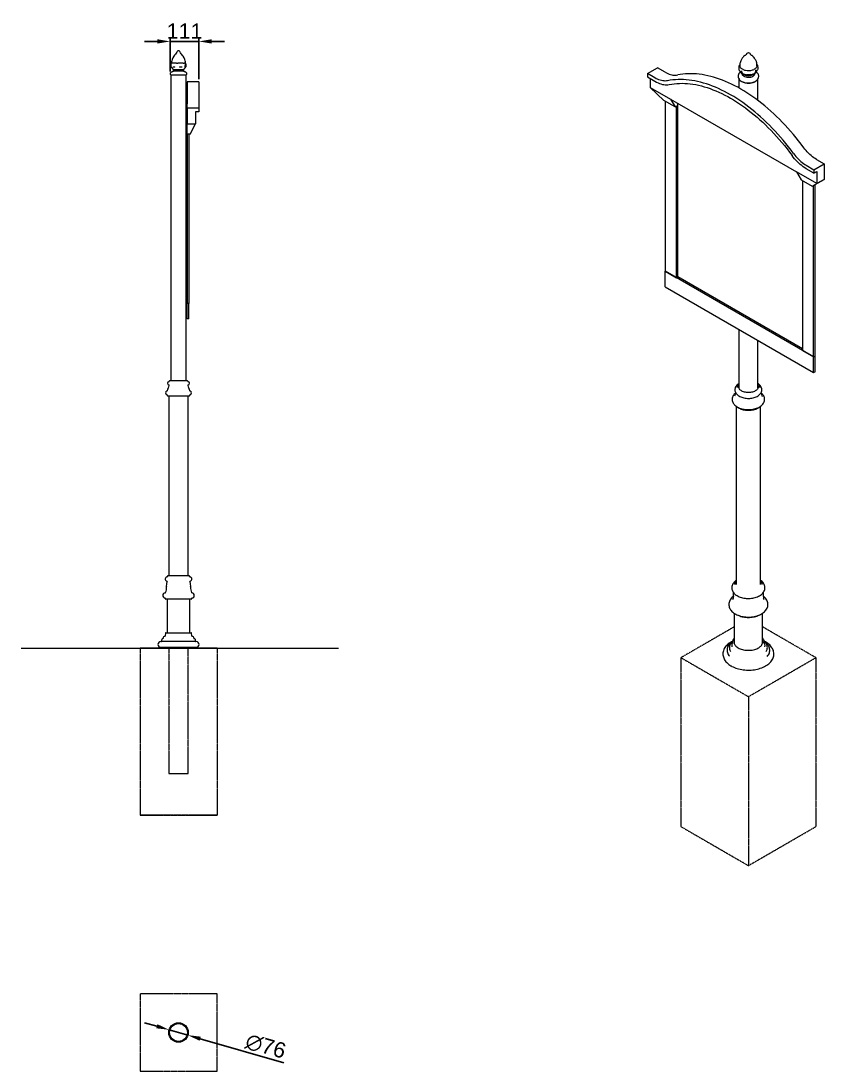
# Model space of a CAD drawing. Header units: millimetres. Extents: x -527 to 5536, y 188 to 4456.
# Drawn here: x 2408 to 5536, y 367 to 4456 of the extents above; entities that cross this region are included whole.
import ezdxf

# ---------------------------------------------------------------- set-up
doc = ezdxf.new("R2010")
doc.units = ezdxf.units.MM
doc.linetypes.add('HIDDEN', pattern=[1.905, 1.27, -0.635])
for name, color, linetype, lineweight in [('ZANO_R', 7, 'Continuous', 0), ('ZANO_R_przerywana', 7, 'HIDDEN', 0), ('ZANO_W', 1, 'Continuous', 0)]:
    doc.layers.add(name, color=color, linetype=linetype, lineweight=lineweight)
doc.styles.add('Arial', font='arial.ttf')
doc.styles.get("Standard").update_dxf_attribs({"font": 'ARIALUNI.TTF'})
doc.dimstyles.new('pl i ang', dxfattribs={"dimtxt": 50, "dimasz": 50, "dimexe": 1.25, "dimexo": 0.625, "dimgap": 10, "dimtad": 1, "dimtoh": 1, "dimtxsty": 'Standard', "dimcen": 2.5, "dimclrd": 1, "dimclre": 1, "dimclrt": 1, "dimadec": 0, "dimazin": 0, "dimtfac": 1, "dimtmove": 0, "dimatfit": 3, "dimfxl": 1, "dimarcsym": 1})

# ---------------------------------------------------------------- blocks, each defined once
blk = doc.blocks.new('*D413')
at = {"layer": 'ZANO_W', "color": 1, "lineweight": -2}
for p, q in [((2939.4, 4376.4), (2889.4, 4376.4)), ((2989.4, 4259.3), (2989.4, 4386.4)), ((3100.6, 4376.4), (2989.4, 4376.4)), ((3100.6, 4228.8), (3100.6, 4386.4)), ((3150.6, 4376.4), (3200.6, 4376.4))]:
    blk.add_line(p, q, dxfattribs=at)
at = {"layer": 'ZANO_W', "color": 1}
for points in [[(2939.4, 4368.1), (2939.4, 4384.8), (2989.4, 4376.4)], [(3150.6, 4384.8), (3150.6, 4368.1), (3100.6, 4376.4)]]:
    blk.add_solid(points, dxfattribs=at)
at = {"layer": 'ZANO_W', "color": 1, "insert": (3045, 4416.5), "char_height": 60, "attachment_point": 5, "style": 'Arial'}
blk.add_mtext('111', dxfattribs=at)
blk = doc.blocks.new('*D419')
at = {"layer": 'ZANO_R', "color": 1, "lineweight": -2}
for p, q in [((2937, 541), (2888.9, 554.8)), ((2985, 527.2), (3058.2, 506.1)), ((3106.2, 492.3), (3431.7, 398.5))]:
    blk.add_line(p, q, dxfattribs=at)
at = {"layer": 'ZANO_R', "color": 1}
for points in [[(2934.7, 533), (2939.3, 549), (2985, 527.2)], [(3108.5, 500.3), (3103.9, 484.3), (3058.2, 506.1)]]:
    blk.add_solid(points, dxfattribs=at)
at = {"layer": 'ZANO_R', "color": 1, "insert": (3361.1, 462.9), "char_height": 60, "attachment_point": 5, "rotation": 343.9315, "style": 'Arial'}
blk.add_mtext('∅76', dxfattribs=at)

msp = doc.modelspace()

# ---------------------------------------------------------------- linework, layer by layer
at = {"layer": 'ZANO_R'}
for p, q in [((3021.8, 4339.6), (3021.4, 4339.6)), ((2994.6, 4292), (2994.6, 4291.7)), ((2995.3, 4292), (2994.6, 4292)), ((2994.6, 4275.5), (2994.8, 4275.4)), ((3013.6, 4292), (2997.2, 4292)), ((3007.4, 4276.7), (3000.3, 4276.7)), ((3003, 4260.8), (3002.1, 4260.8)), ((3002.2, 4266.5), (3003.2, 4266.5)), ((3041.1, 4260.8), (3003, 4260.8)), ((3003.2, 4266.5), (3040.9, 4266.5)), ((3039.9, 4292), (3019.3, 4292)), ((3034.4, 4276.7), (3025.3, 4276.7)), ((3048.6, 4292), (3043.8, 4292)), ((3048.6, 4276.7), (3046.6, 4276.7)), ((3048.5, 4275.4), (3048.6, 4275.4)), ((3048.6, 4291.7), (3048.6, 4292)), ((3048.6, 4276.1), (3048.6, 4276.2)), ((4848, 4251.2), (4887.4, 4274)), ((4917.1, 4256.9), (4887.4, 4274)), ((5209.2, 4260.4), (5209.3, 4260.2)), ((5209.2, 4260.3), (5209.2, 4260.3)), ((5209.4, 4260), (5209.2, 4260.3)), ((5214.3, 4261.3), (5214.4, 4260.9)), ((5271, 4264.5), (5271.1, 4265.8)), ((5274.6, 4262.3), (5274.3, 4261.8)), ((2991.4, 4245.8), (2991.4, 3055.7)), ((2991.4, 4245.8), (3051.7, 4245.8)), ((3051.7, 4090.8), (3051.7, 4245.8)), ((3100.6, 4218.8), (3055.6, 4218.8)), ((3055.6, 4218.8), (3055.6, 4133)), ((3100.6, 4218.8), (3100.6, 4133)), ((4848, 4251.2), (4848, 4238.1)), ((4877.7, 4234.1), (4848, 4251.2)), ((4848, 4238.1), (4877.7, 4221)), ((4859.4, 4231.5), (4859.4, 4197.1)), ((5204.2, 4230.9), (5204.2, 4195.3)), ((5278.9, 4146.3), (5278.9, 4230.7)), ((4859.4, 4197.1), (4938.3, 4151.5)), ((4912, 4146.5), (4859.4, 4197.1)), ((3055.6, 4115.8), (3055.6, 4133)), ((3100.6, 4133), (3100.6, 4115.8)), ((4955.8, 4121.2), (4912, 4146.5)), ((4917.2, 4143.4), (4917.2, 3481.5)), ((4938.3, 4151.5), (5429.1, 3868.2)), ((4938.3, 4151.5), (4955.8, 4121.2)), ((4966.3, 4127.3), (4966.3, 4135.4)), ((3055.6, 4090.8), (3051.6, 4090.8)), ((3051.6, 3300.8), (3051.6, 4090.8)), ((3100.6, 4115.8), (3055.6, 4115.8)), ((3055.6, 4115.8), (3055.6, 4055.8)), ((3100.6, 4102.8), (3087.6, 4102.8)), ((3087.6, 4102.8), (3087.6, 4055.8)), ((3100.6, 4115.8), (3100.6, 4102.8)), ((4955.8, 4121.2), (4966.3, 4127.3)), ((4961.1, 4124.2), (4966.3, 4127.3)), ((4961.1, 3456.2), (4961.1, 4124.2)), ((4966.3, 3459.2), (4966.3, 4127.3)), ((3055.6, 4055.8), (3087.6, 4055.8)), ((3055.6, 4015.8), (3055.6, 4055.8)), ((3067.6, 4015.8), (3087.6, 4055.8)), ((3061.6, 4015.8), (3055.6, 4015.8)), ((3055.6, 4015.8), (3055.6, 3355.8)), ((3067.6, 4015.8), (3055.6, 4015.8)), ((3061.6, 4015.8), (3061.6, 3355.8)), ((5466.9, 3893.9), (5496.6, 3876.8)), ((5496.6, 3876.8), (5536.1, 3899.6)), ((5506.4, 3916.7), (5536.1, 3899.6)), ((5536.1, 3899.6), (5536.1, 3838.8)), ((5508, 3822.6), (5429.1, 3868.2)), ((5429.1, 3868.2), (5446.7, 3837.8)), ((5496.6, 3863.6), (5466.9, 3880.8)), ((5496.6, 3876.8), (5496.6, 3863.6)), ((5496.6, 3863.6), (5508, 3870.2)), ((5508, 3870.2), (5508, 3822.6)), ((5446.7, 3837.8), (5490.5, 3812.5)), ((5451.9, 3834.8), (5451.9, 3172.8)), ((5490.5, 3812.5), (5508, 3822.6)), ((5490.5, 3812.5), (5501, 3818.6)), ((5495.7, 3815.6), (5501, 3818.6)), ((5495.7, 3147.5), (5495.7, 3815.6)), ((5501, 3818.6), (5536.1, 3838.8)), ((5501, 3150.5), (5501, 3818.6)), ((5536.1, 3838.8), (5508, 3822.6)), ((4917.2, 3481.5), (4961.1, 3456.2)), ((4917.2, 3420.7), (4917.2, 3481.5)), ((5495.7, 3147.5), (4917.2, 3481.5)), ((4961.1, 3456.2), (4966.3, 3459.2)), ((5451.9, 3178.9), (4966.3, 3459.2)), ((4917.2, 3420.7), (5495.7, 3086.8)), ((3061.6, 3355.8), (3055.6, 3355.8)), ((3055.6, 3295.8), (3055.6, 3355.8)), ((3061.6, 3295.8), (3061.6, 3355.8)), ((3055.6, 3300.8), (3051.6, 3300.8)), ((3051.7, 3055.7), (3051.7, 3300.8)), ((3061.6, 3295.8), (3055.6, 3295.8)), ((5204.2, 3255.1), (5204.2, 3026.2)), ((5278.9, 3026.2), (5278.9, 3211.9)), ((5451.9, 3172.8), (5495.7, 3147.5)), ((5495.7, 3147.5), (5501, 3150.5)), ((5501, 3089.8), (5501, 3150.5)), ((5495.7, 3086.8), (5495.7, 3147.5)), ((5495.7, 3086.8), (5501, 3089.8)), ((2985.6, 3053.8), (2985.6, 3052.9)), ((2987.6, 3055.7), (3055.5, 3055.7)), ((3057.6, 3052.9), (3057.5, 3053.8)), ((5197, 3029.4), (5197, 3028.6)), ((5286.1, 3028.6), (5286.1, 3029.4)), ((5286.1, 3029.4), (5286.1, 3029.1)), ((2977.5, 2999), (2977.6, 2997.7)), ((2979.6, 2995.8), (3063.6, 2995.8)), ((2983.5, 2995.8), (2983.5, 2295.7)), ((3059.6, 2295.7), (3059.6, 2995.8)), ((3065.6, 2997.7), (3065.7, 2999)), ((5295.7, 2994.3), (5295.8, 2993.9)), ((5194.4, 2955.5), (5194.4, 2261.8)), ((5288.7, 2261.8), (5288.7, 2955.5)), ((2978.4, 2293.9), (2978.3, 2292.8)), ((3062.8, 2295.7), (2980.4, 2295.7)), ((3064.9, 2292.8), (3064.7, 2293.9)), ((5188.3, 2262.8), (5188.1, 2261.7)), ((5188.3, 2262.8), (5188.4, 2263.3)), ((5295, 2261.7), (5294.8, 2262.8)), ((5295, 2261.7), (5295, 2261.4)), ((2970.5, 2206.4), (2970.6, 2205.6)), ((3070.6, 2203.7), (2972.6, 2203.7)), ((2977.1, 2203.7), (2977.1, 2073.7)), ((3066, 2073.7), (3066, 2203.7)), ((3072.6, 2205.6), (3072.6, 2206.4)), ((5186.5, 2149.4), (5186.5, 2032.5)), ((5296.7, 2032.5), (5296.7, 2149.3)), ((2971.4, 2072.8), (2969.2, 2060.4)), ((2972.4, 2073.7), (3070.8, 2073.7)), ((3074, 2060.4), (3071.7, 2072.8)), ((5186.5, 2053), (5185.9, 2052.3)), ((2408, 2013.6), (3644.6, 2013.6)), ((2871.6, 2013.6), (3171.6, 2013.6)), ((3171.6, 2013.6), (2871.6, 2013.6)), ((3090.6, 2038.9), (2952.6, 2038.9)), ((2952.6, 2016.9), (3090.6, 2016.9)), ((2956.6, 2016.3), (2956.6, 2013.6)), ((3059.6, 2013.6), (2983.6, 2013.6)), ((3086.6, 2013.6), (3086.6, 2016.3)), ((5179.9, 2040.8), (5177.2, 2028.5)), ((5186.3, 2033.9), (5186.5, 2034)), ((5296.7, 2034.1), (5296.8, 2033.9)), ((5305.9, 2028.5), (5303.2, 2040.8))]:
    msp.add_line(p, q, dxfattribs=at)
at = {"layer": 'ZANO_R', "flags": 128}
for points in [[(3021.4, 4339.6), (3020.5, 4339.5), (3019.5, 4339.2), (3017.7, 4338.2), (3016.4, 4336.8), (3015.3, 4335.1), (3013, 4330.6), (3009.7, 4326.7), (3006.3, 4322.8), (3003, 4318.6), (2999.4, 4312.5), (2996.7, 4306), (2995.4, 4301.4), (2994.7, 4296.7), (2994.6, 4291.9)], [(3048.6, 4291.9), (3048.5, 4296.7), (3047.8, 4301.4), (3046.5, 4306), (3043.7, 4312.5), (3040.1, 4318.6), (3037.6, 4322), (3034.9, 4325.2), (3032.1, 4328.3), (3029.7, 4331.4), (3027.9, 4335.1), (3026.8, 4336.8), (3025.4, 4338.2), (3023.7, 4339.2), (3022.7, 4339.5), (3021.8, 4339.6)], [(5275, 4281.5), (5275, 4286.6), (5274.5, 4290.6), (5273.9, 4293.8), (5273.3, 4296), (5272.6, 4298), (5271.7, 4300.3), (5270.4, 4303.3), (5268.5, 4306.6), (5266.9, 4309.2), (5265.1, 4311.6), (5262.8, 4314.5), (5260.3, 4317), (5258.7, 4318.5), (5257.2, 4319.7), (5255.6, 4321), (5253.8, 4322.2), (5252.5, 4323.2), (5251.5, 4323.9), (5251, 4324.3), (5250.2, 4325.2), (5249.2, 4326.8), (5247.9, 4328.7), (5246.3, 4330.2), (5244.6, 4331.2), (5242.5, 4331.8), (5241.4, 4331.8), (5240.3, 4331.7), (5237.9, 4330.9), (5236, 4329.5), (5234.7, 4328), (5233.7, 4326.7), (5233.1, 4325.6), (5232.3, 4324.5), (5231.2, 4323.6), (5229, 4322), (5227.7, 4321.1), (5226.1, 4319.9), (5223.1, 4317.3), (5220.7, 4314.8), (5217.4, 4310.9), (5214.4, 4306.3), (5211.8, 4301.2), (5210.2, 4297.2), (5209.1, 4293.2), (5208.5, 4290.3), (5208.1, 4286.4), (5208.1, 4281.5)], [(3002.1, 4261), (3001.9, 4260.2), (3001, 4259.5), (2999.5, 4258.9), (2997.9, 4258.4), (2996.3, 4257.8), (2994.7, 4257.2), (2993.1, 4256.4), (2991.8, 4255.5), (2990.5, 4254.4), (2989.6, 4252.8), (2989.2, 4251.1), (2989.4, 4249.3), (2990.1, 4247.6), (2990.7, 4246.8), (2991.5, 4246.3), (2992.4, 4245.9), (2993.2, 4245.8)], [(2994.3, 4290.9), (2993, 4290), (2992.1, 4288.5), (2991.7, 4287.1), (2991.6, 4286), (2991.7, 4284), (2991.9, 4282.3), (2991.9, 4281.7), (2991.9, 4281.6), (2991.9, 4281.6), (2991.9, 4281.5), (2991.9, 4281.5), (2991.9, 4281.5), (2991.9, 4281.5), (2991.9, 4281.4), (2991.9, 4281.3), (2991.9, 4281.2), (2991.9, 4280.9), (2992, 4280.5), (2992.1, 4279.3), (2992.5, 4277.8), (2993, 4277), (2993.7, 4276.2), (2994.8, 4275.4)], [(2994.2, 4290.9), (2994.2, 4290.9), (2994.2, 4290.9)], [(2994.6, 4275.5), (2994.7, 4274.7), (2995.3, 4273), (2996.4, 4271.6), (2997.6, 4270.4), (2998.8, 4269.3), (3000, 4268.3), (3001.2, 4267.3), (3002.3, 4266.4)], [(2994.6, 4275.4), (2994.6, 4275.4), (2994.6, 4275.4)], [(3002.3, 4266.5), (3002, 4266.3), (3001.4, 4265.7), (3001, 4265), (3000.9, 4264.4), (3000.7, 4263.8), (3000.7, 4262.9), (3000.9, 4262.1), (3001.1, 4261.6), (3001.6, 4261.1), (3002, 4260.8)], [(3013.6, 4292), (3015.4, 4292), (3019.1, 4292), (3019.3, 4292)], [(3039.9, 4292), (3041.3, 4292), (3043.6, 4292), (3043.8, 4292)], [(3040.9, 4266.4), (3042.4, 4267.6), (3044, 4269), (3045.6, 4270.4), (3046.8, 4271.6), (3047.8, 4273), (3048.5, 4274.7), (3048.6, 4276.2)], [(3040.9, 4260.7), (3041.1, 4260.8), (3041.6, 4261.1), (3042, 4261.6), (3042.3, 4262.1), (3042.5, 4262.9), (3042.4, 4263.8), (3042.3, 4264.3), (3042.2, 4264.8), (3042, 4265.3), (3041.7, 4265.9), (3041.1, 4266.4), (3040.9, 4266.5)], [(3050, 4245.8), (3050.7, 4245.9), (3051.7, 4246.3), (3052.5, 4246.8), (3053.1, 4247.6), (3053.8, 4249.3), (3054, 4251.1), (3053.6, 4252.8), (3052.7, 4254.4), (3051.4, 4255.5), (3050.1, 4256.4), (3048.5, 4257.2), (3046.9, 4257.8), (3045.3, 4258.4), (3043.7, 4258.9), (3042.2, 4259.5), (3041.2, 4260.2), (3041.1, 4261)], [(3045.7, 4276), (3046.5, 4276.7), (3047.3, 4278.3), (3047.6, 4279.4), (3048, 4280.7), (3048.6, 4284.9), (3048.5, 4287.3), (3048.3, 4288.8), (3048, 4289.8), (3047.7, 4290.4), (3047.1, 4290.9)], [(3047.3, 4290.7), (3047.2, 4290.9), (3046.9, 4290.9)], [(3048.6, 4276.7), (3048.4, 4279.4), (3048.2, 4281), (3048.2, 4282.2)], [(3048.5, 4275.4), (3049.1, 4275.8), (3050.2, 4276.9), (3050.8, 4278.1), (3051.1, 4279.1), (3051.2, 4280.7), (3051.3, 4281.9), (3051.6, 4284.5), (3051.5, 4287.1), (3050.7, 4289.2), (3049.8, 4290.3), (3048.9, 4290.9)], [(3049, 4290.9), (3049, 4290.9), (3049, 4290.9)], [(4917.1, 4256.9), (4922.3, 4254.1), (4927.5, 4251.6), (4932.7, 4249.5), (4937.8, 4247.8), (4942.8, 4246.5), (4947.7, 4245.6), (4952.6, 4245.1), (4957.3, 4244.9), (4961.8, 4245.2), (4966.2, 4245.9)], [(5210.6, 4257.4), (5208.2, 4255.3), (5206.1, 4253.2), (5204.8, 4251.3), (5203.9, 4249.9), (5203.2, 4248.5), (5202.6, 4247.2), (5201.7, 4243.8), (5201.4, 4240.7), (5201.6, 4237.5), (5203, 4232.9), (5205.4, 4228.8), (5207.3, 4226.5), (5209.7, 4224.3), (5213, 4221.9), (5216.1, 4220.1), (5219.9, 4218.4), (5223.6, 4217.1), (5226.9, 4216.2), (5230.7, 4215.4), (5234.4, 4214.8), (5239.1, 4214.5), (5244.6, 4214.5), (5249.7, 4215), (5254, 4215.7), (5257, 4216.4), (5260.5, 4217.4), (5264.5, 4218.9), (5268.1, 4220.7), (5272, 4223.2), (5274.9, 4225.6), (5277, 4227.9), (5278.7, 4230.2), (5280, 4232.6), (5281, 4235.3), (5281.5, 4237.7), (5281.7, 4240.3), (5281.6, 4242.8), (5281.1, 4245.2), (5280.3, 4247.7), (5279, 4250.3), (5277.3, 4252.8), (5275.6, 4254.7), (5273.5, 4256.6), (5272.6, 4257.3)], [(5208.1, 4286.1), (5207.8, 4285.7), (5206.7, 4284.3), (5205.9, 4283.2), (5205.1, 4281.6), (5204.5, 4279.9), (5204.1, 4278.4), (5203.9, 4276.1), (5203.9, 4274.4), (5203.9, 4272.4), (5204.1, 4269.8), (5204.6, 4267.1), (5205.3, 4264.7), (5205.9, 4263.5), (5206.8, 4262.2), (5208, 4261), (5209.3, 4260.2)], [(5223.7, 4265.9), (5220.9, 4267.1), (5218.3, 4268.4), (5215.9, 4269.9), (5213.8, 4271.5), (5212, 4273.2), (5210.5, 4275), (5209.4, 4276.9), (5208.6, 4278.8)], [(5209.1, 4260.4), (5209.4, 4259.6), (5210.2, 4257.9), (5211.8, 4255.5), (5213.9, 4253.1), (5215.6, 4251.5), (5217.9, 4249.9), (5220.6, 4248.2), (5221.6, 4247.7), (5222.4, 4247.3), (5223, 4247), (5223.5, 4246.8), (5224.1, 4246.7), (5224.3, 4246.7), (5224.4, 4246.7), (5224.4, 4246.8)], [(5214.4, 4260.9), (5214.7, 4259.7), (5215.6, 4257.2), (5216.5, 4255.3), (5217.3, 4253.7), (5218.1, 4252.3), (5218.8, 4251.5), (5219.7, 4250.6), (5220.8, 4250), (5222.4, 4249.5), (5224, 4249.1), (5226.1, 4248.4), (5228.1, 4247.7), (5230.1, 4247.1), (5232.4, 4246.8), (5232.7, 4246.9)], [(5253.4, 4247.5), (5254.5, 4247.5), (5256.1, 4247.9), (5257.6, 4248.4), (5258.8, 4249), (5260.7, 4249.8), (5262.2, 4250.2), (5263.6, 4250.6), (5265, 4251.2), (5266.6, 4252.4), (5267.4, 4253.3), (5268, 4254.4), (5268.5, 4255.6), (5268.9, 4256.5), (5269.3, 4257.5), (5270, 4259.4), (5270.7, 4262.2), (5271, 4264.5)], [(5259.1, 4247), (5259.1, 4247), (5259.5, 4247.1), (5260.2, 4247.4), (5261.3, 4247.9), (5263.2, 4248.9), (5265.2, 4250), (5267, 4251.2), (5268.5, 4252.4), (5270.2, 4254.2), (5271.6, 4255.8), (5272.5, 4257.3), (5273.3, 4258.6), (5273.9, 4260.1), (5274.5, 4261.6), (5274.6, 4262.3)], [(5275, 4281.5), (5274.7, 4279.5), (5274, 4277.5), (5273, 4275.6), (5271.6, 4273.8), (5269.9, 4272), (5268, 4270.4), (5265.7, 4268.9), (5263.2, 4267.5)], [(5274.6, 4262.3), (5276.2, 4263.3), (5277.6, 4265.2), (5278.5, 4267.3), (5279, 4269.9), (5279.2, 4272.6), (5279.2, 4274.8), (5279.2, 4275.6), (5279.1, 4276.6), (5278.8, 4279.1), (5278.1, 4282), (5277, 4284.3), (5275.5, 4286.4), (5274.9, 4287)], [(5274.6, 4262.1), (5274.8, 4262.3), (5274.8, 4262.3)], [(5274.6, 4262.3), (5274.8, 4262.3), (5274.8, 4262.3)], [(5275, 4281.5), (5275, 4282.9), (5275, 4282.9)], [(4926.8, 4223.1), (4922.4, 4222.5), (4917.8, 4222.2), (4913.1, 4222.3), (4908.3, 4222.8), (4903.3, 4223.7), (4898.3, 4225), (4893.2, 4226.7), (4888.1, 4228.8), (4882.9, 4231.3), (4877.7, 4234.1)], [(4877.7, 4221), (4883.6, 4217.8), (4889.4, 4215), (4895.2, 4212.6), (4901, 4210.7), (4906.7, 4209.2), (4912.3, 4208.2), (4917.7, 4207.6), (4923, 4207.5), (4928.2, 4207.8), (4933.2, 4208.6)], [(5417.8, 3939.7), (5407.9, 3952.9), (5397.9, 3965.9), (5387.6, 3978.7), (5377.2, 3991.2), (5366.7, 4003.6), (5356, 4015.6), (5345.2, 4027.4), (5334.2, 4039), (5323.2, 4050.3), (5312, 4061.2), (5300.7, 4071.9), (5289.3, 4082.3), (5277.9, 4092.4), (5266.3, 4102.2), (5254.7, 4111.7), (5243.1, 4120.8), (5231.4, 4129.6), (5219.6, 4138), (5207.8, 4146.1), (5196, 4153.9), (5184.2, 4161.3), (5172.3, 4168.3), (5160.5, 4174.9), (5148.6, 4181.2), (5136.8, 4187.1), (5125, 4192.6), (5113.3, 4197.8), (5101.5, 4202.5), (5089.9, 4206.8), (5078.3, 4210.8), (5066.7, 4214.3), (5055.3, 4217.5), (5043.9, 4220.2), (5032.6, 4222.5), (5021.5, 4224.4), (5010.4, 4225.9), (4999.4, 4227), (4988.6, 4227.7), (4977.9, 4228), (4967.4, 4227.8), (4957, 4227.3), (4946.7, 4226.3), (4936.7, 4224.9), (4926.8, 4223.1)], [(4933.2, 4208.6), (4942.8, 4210.3), (4952.6, 4211.6), (4962.6, 4212.6), (4972.7, 4213.1), (4983, 4213.3), (4993.4, 4213), (5003.9, 4212.4), (5014.6, 4211.3), (5025.4, 4209.8), (5036.3, 4208), (5047.2, 4205.7), (5058.3, 4203), (5069.5, 4200), (5080.7, 4196.5), (5092, 4192.7), (5103.4, 4188.4), (5114.8, 4183.8), (5126.2, 4178.8), (5137.7, 4173.5), (5149.2, 4167.7), (5160.8, 4161.6), (5172.3, 4155.1), (5183.8, 4148.3), (5195.4, 4141.1), (5206.9, 4133.5), (5218.4, 4125.6), (5229.8, 4117.4), (5241.2, 4108.9), (5252.6, 4100), (5263.9, 4090.8), (5275.1, 4081.2), (5286.3, 4071.4), (5297.4, 4061.3), (5308.4, 4050.9), (5319.2, 4040.2), (5330, 4029.2), (5340.7, 4017.9), (5351.2, 4006.4), (5361.6, 3994.7), (5371.9, 3982.7), (5382, 3970.5), (5392, 3958), (5401.8, 3945.3), (5411.5, 3932.4)], [(5457.3, 3962.4), (5447.4, 3975.6), (5437.3, 3988.7), (5427.1, 4001.5), (5416.7, 4014), (5406.1, 4026.3), (5395.4, 4038.4), (5384.6, 4050.2), (5373.7, 4061.8), (5362.6, 4073), (5351.4, 4084), (5340.2, 4094.7), (5328.8, 4105.1), (5317.3, 4115.2), (5305.8, 4125), (5294.2, 4134.4), (5282.5, 4143.6), (5270.8, 4152.3), (5259, 4160.8), (5247.3, 4168.9), (5235.4, 4176.6), (5223.6, 4184), (5211.8, 4191), (5199.9, 4197.7), (5188.1, 4204), (5176.3, 4209.9), (5164.5, 4215.4), (5152.7, 4220.5), (5141, 4225.3), (5129.3, 4229.6), (5117.7, 4233.5), (5106.2, 4237.1), (5094.7, 4240.2), (5083.4, 4243), (5072.1, 4245.3), (5060.9, 4247.2), (5049.8, 4248.7), (5038.9, 4249.8), (5028.1, 4250.5), (5017.4, 4250.8), (5006.8, 4250.6), (4996.4, 4250.1), (4986.2, 4249.1), (4976.1, 4247.7), (4966.2, 4245.9)], [(5210.7, 4223.4), (5212.4, 4222.1), (5215.1, 4220.3)], [(5215.1, 4220.3), (5218.1, 4218.8), (5221.4, 4217.4), (5224.9, 4216.3), (5228.7, 4215.3), (5232.5, 4214.6), (5236.5, 4214.2), (5240.5, 4214), (5244.6, 4214.1), (5248.6, 4214.4), (5252.5, 4215), (5256.3, 4215.8), (5259.9, 4216.8), (5263.4, 4218.1), (5266.5, 4219.5), (5269.4, 4221.2), (5271.9, 4223), (5272.5, 4223.5)], [(5215.9, 4251.3), (5215.9, 4250.8), (5216.7, 4248.4), (5217.8, 4246.5), (5218.8, 4245.1), (5220.6, 4243.3), (5223.3, 4241.3), (5226.9, 4239.5), (5231.2, 4238), (5235.9, 4237.1), (5240.9, 4236.7), (5245.9, 4237), (5250.6, 4237.7), (5254.7, 4238.9), (5258.3, 4240.5), (5261.2, 4242.3), (5263.3, 4244.1), (5264.4, 4245.2), (5265.4, 4246.6), (5266.5, 4248.7), (5267.1, 4250.7), (5267.2, 4251.4)], [(5232, 4246.9), (5235, 4247.3), (5236.7, 4248.1)], [(5250, 4248.5), (5251.8, 4247.8), (5254.6, 4247.6)], [(5466.9, 3880.8), (5461.1, 3884.4), (5455.2, 3888.4), (5449.4, 3892.7), (5443.6, 3897.5), (5437.9, 3902.5), (5432.4, 3907.9), (5426.9, 3913.7), (5421.6, 3919.7), (5416.4, 3925.9), (5411.5, 3932.4)], [(5417.8, 3939.7), (5422.2, 3933.9), (5426.8, 3928.3), (5431.5, 3923), (5436.3, 3918), (5441.3, 3913.2), (5446.3, 3908.7), (5451.4, 3904.5), (5456.5, 3900.6), (5461.7, 3897.1), (5466.9, 3893.9)], [(5506.4, 3916.7), (5501.2, 3919.9), (5496, 3923.4), (5490.8, 3927.3), (5485.7, 3931.5), (5480.7, 3936), (5475.8, 3940.7), (5470.9, 3945.8), (5466.2, 3951.1), (5461.7, 3956.7), (5457.3, 3962.4)], [(5204.2, 3043.9), (5201.2, 3041.9), (5198.3, 3039.4), (5195.8, 3036.8), (5193.6, 3034.1), (5191.9, 3031.2), (5190.5, 3028.2), (5189.6, 3025.2), (5189.1, 3022.2), (5189, 3019.2), (5189.3, 3016.2), (5190, 3013.3), (5191, 3010.4), (5192.5, 3007.6), (5194.2, 3005), (5196.4, 3002.4), (5198.9, 3000), (5201.7, 2997.7), (5204.9, 2995.5), (5208.3, 2993.6), (5212, 2991.9), (5215.9, 2990.4), (5220, 2989.1), (5224.2, 2988), (5228.6, 2987.2), (5233, 2986.6), (5237.5, 2986.3), (5242, 2986.2), (5246.6, 2986.3), (5251.1, 2986.7), (5255.5, 2987.4), (5259.8, 2988.2), (5264, 2989.3), (5268.1, 2990.7), (5271.9, 2992.2), (5275.6, 2994), (5279, 2996), (5282.2, 2998.2), (5285, 3000.7), (5287.5, 3003.3), (5289.7, 3006.1), (5291.4, 3009), (5292.7, 3011.9), (5293.6, 3015), (5294, 3018), (5294.1, 3021), (5293.7, 3024), (5293, 3026.9), (5291.9, 3029.7), (5290.5, 3032.5), (5288.7, 3035.2), (5286.5, 3037.7), (5284, 3040.2), (5281.1, 3042.4), (5278.9, 3043.9)], [(5278.9, 3036), (5279.5, 3034.3), (5279.9, 3032), (5279.8, 3029.6), (5279.3, 3027.3), (5278.4, 3025), (5277.1, 3022.7), (5275.3, 3020.6), (5273.2, 3018.6), (5270.7, 3016.7), (5267.9, 3015), (5264.8, 3013.5), (5261.5, 3012.2), (5257.9, 3011), (5254.1, 3010.2), (5250.2, 3009.5), (5246.1, 3009.1), (5242.1, 3008.9), (5238, 3009), (5234, 3009.4), (5230, 3010), (5226.2, 3010.8), (5222.5, 3011.9), (5219.1, 3013.1), (5215.9, 3014.6), (5213, 3016.3), (5210.5, 3018.1), (5208.3, 3020.1), (5206.4, 3022.2), (5205, 3024.4), (5204, 3026.7), (5203.4, 3029), (5203.2, 3031.4), (5203.5, 3033.7), (5204.2, 3036)], [(5192.3, 3007.9), (5189.5, 3005.6), (5186.7, 3002.8), (5184.3, 2999.8), (5182.3, 2996.8), (5180.7, 2993.6), (5179.5, 2990.3), (5178.8, 2987.1), (5178.4, 2983.8), (5178.4, 2980.5), (5178.9, 2977.3), (5179.7, 2974.2), (5180.9, 2971.1), (5182.4, 2968.1), (5184.3, 2965.1), (5186.6, 2962.3), (5189.3, 2959.6), (5192.2, 2957.1), (5195.6, 2954.7), (5199.2, 2952.4), (5203.1, 2950.4), (5207.2, 2948.6), (5211.5, 2947), (5216, 2945.7), (5220.6, 2944.5), (5225.4, 2943.6), (5230.3, 2943), (5235.2, 2942.5), (5240.1, 2942.4), (5245.1, 2942.4), (5250, 2942.7), (5254.9, 2943.2), (5259.8, 2944), (5264.5, 2945), (5269.1, 2946.2), (5273.5, 2947.7), (5277.7, 2949.4), (5281.8, 2951.3), (5285.6, 2953.4), (5289.1, 2955.7), (5292.4, 2958.3), (5295.3, 2961), (5297.8, 2963.9), (5300, 2967), (5301.8, 2970.1), (5303.1, 2973.3), (5304.1, 2976.6), (5304.6, 2979.8), (5304.7, 2983.1), (5304.5, 2986.3), (5303.8, 2989.5), (5302.8, 2992.6), (5301.4, 2995.7), (5299.6, 2998.6), (5297.5, 3001.5), (5295, 3004.3), (5292.1, 3006.9), (5290.8, 3007.9)], [(5196, 2954.4), (5196.6, 2953.8), (5199.4, 2951.6), (5202.6, 2949.5), (5203.5, 2949), (5205.3, 2948), (5208.9, 2946.3), (5212.7, 2944.7), (5216.7, 2943.4), (5221, 2942.2), (5225.3, 2941.3), (5229.8, 2940.6), (5234.3, 2940.1), (5238.9, 2939.9), (5243.5, 2939.9), (5248.2, 2940.1), (5252.7, 2940.5), (5257.2, 2941.2), (5261.6, 2942.1), (5265.8, 2943.2), (5269.9, 2944.5), (5273.7, 2946), (5277.4, 2947.7), (5280.7, 2949.6), (5283.8, 2951.7), (5286.7, 2953.9), (5287.2, 2954.5)], [(5194.4, 2277.4), (5191.9, 2275.6), (5188.7, 2272.9), (5185.8, 2270), (5183.4, 2266.9), (5181.3, 2263.8), (5179.6, 2260.5), (5178.4, 2257.2), (5177.6, 2253.8), (5177.1, 2250.4), (5177.1, 2247.1), (5177.5, 2243.7), (5178.3, 2240.5), (5179.4, 2237.3), (5180.9, 2234.2), (5182.8, 2231.2), (5185, 2228.2), (5187.6, 2225.4), (5190.5, 2222.8), (5193.8, 2220.3), (5197.4, 2218), (5201.3, 2215.8), (5205.4, 2213.9), (5209.7, 2212.2), (5214.2, 2210.8), (5218.9, 2209.5), (5223.7, 2208.6), (5228.6, 2207.8), (5233.5, 2207.3), (5238.5, 2207), (5243.5, 2207), (5248.5, 2207.2), (5253.5, 2207.7), (5258.4, 2208.4), (5263.2, 2209.3), (5267.9, 2210.5), (5272.4, 2211.9), (5276.8, 2213.5), (5281, 2215.4), (5285, 2217.5), (5288.7, 2219.8), (5292.1, 2222.4), (5295.2, 2225.1), (5298, 2228.1), (5300.3, 2231.2), (5302.3, 2234.4), (5303.8, 2237.7), (5305, 2241), (5305.7, 2244.4), (5306, 2247.8), (5305.9, 2251.1), (5305.4, 2254.4), (5304.6, 2257.6), (5303.3, 2260.8), (5301.8, 2263.9), (5299.8, 2266.9), (5297.5, 2269.8), (5294.8, 2272.6), (5291.8, 2275.2), (5288.7, 2277.4)], [(5294.8, 2263.2), (5294.8, 2263.2), (5294.8, 2262.8)], [(5183, 2215.9), (5181.9, 2215.1), (5178.5, 2212.1), (5175.5, 2208.9), (5172.8, 2205.6), (5170.6, 2202.1), (5168.7, 2198.5), (5167.3, 2194.9), (5166.3, 2191.2), (5165.6, 2187.6), (5165.4, 2183.9), (5165.6, 2180.2), (5166.2, 2176.6), (5167.2, 2173.1), (5168.5, 2169.6), (5170.2, 2166.2), (5172.3, 2162.9), (5174.7, 2159.8), (5177.5, 2156.7), (5180.6, 2153.7), (5184.1, 2151), (5187.9, 2148.4), (5192, 2146), (5196.4, 2143.8), (5201, 2141.8), (5205.7, 2140), (5210.7, 2138.5), (5215.8, 2137.2), (5221, 2136.2), (5226.3, 2135.4), (5231.7, 2134.8), (5237.2, 2134.5), (5242.6, 2134.4), (5248, 2134.6), (5253.5, 2135), (5258.8, 2135.7), (5264.1, 2136.6), (5269.3, 2137.7), (5274.3, 2139.1), (5279.2, 2140.7), (5283.9, 2142.5), (5288.5, 2144.6), (5292.8, 2146.9), (5296.8, 2149.4), (5300.6, 2152.2), (5304, 2155.1), (5307.1, 2158.3), (5309.9, 2161.6), (5312.2, 2165), (5314.1, 2168.6), (5315.6, 2172.2), (5316.7, 2175.9), (5317.4, 2179.6), (5317.7, 2183.2), (5317.5, 2186.9), (5317, 2190.5), (5316.1, 2194.1), (5314.8, 2197.5), (5313.2, 2200.9), (5311.2, 2204.3), (5308.8, 2207.5), (5306.1, 2210.6), (5303, 2213.5), (5300.1, 2215.9)], [(5201.6, 2141.6), (5204.1, 2140.4), (5208.2, 2138.7), (5212.6, 2137.3), (5217.1, 2136), (5221.8, 2135), (5226.6, 2134.2), (5231.4, 2133.6), (5236.4, 2133.3), (5241.3, 2133.1), (5246.3, 2133.2), (5251.2, 2133.6), (5256.1, 2134.1), (5260.9, 2134.9), (5265.6, 2135.9), (5270.1, 2137.2), (5274.5, 2138.6), (5278.6, 2140.2), (5281.9, 2141.7)], [(5297.4, 2052.1), (5296.8, 2052.8), (5296.7, 2053)], [(5177.7, 2039.4), (5176.2, 2038.6), (5171.5, 2035.9), (5167.1, 2032.9), (5163, 2029.8), (5159.2, 2026.4), (5155.8, 2022.9), (5152.7, 2019.3), (5150, 2015.5), (5147.7, 2011.6), (5145.8, 2007.6), (5144.3, 2003.6), (5143.3, 1999.5), (5142.6, 1995.4), (5142.4, 1991.3), (5142.5, 1987.3), (5143.1, 1983.2), (5144, 1979.2), (5145.3, 1975.3), (5146.9, 1971.5), (5149, 1967.7), (5151.4, 1964), (5154.2, 1960.4), (5157.3, 1957), (5160.9, 1953.6), (5164.7, 1950.4), (5168.9, 1947.4), (5173.1, 1944.7), (5174.3, 1944.1)], [(5176.5, 2038.1), (5174.3, 2036.4), (5171, 2033.2), (5168.1, 2029.9), (5165.5, 2026.5), (5163.3, 2023), (5161.6, 2019.3), (5160.2, 2015.6), (5159.3, 2011.9), (5158.7, 2008.2), (5158.6, 2004.5), (5158.9, 2000.8), (5159.5, 1997.1), (5159.9, 1995.7)], [(5180.4, 2042.1), (5179.3, 2041.1), (5176.4, 2038), (5174, 2034.8), (5171.9, 2031.5), (5170.2, 2028.2), (5169, 2024.7), (5168.1, 2021.2), (5167.7, 2017.7), (5167.7, 2014.3), (5167.9, 2011.9)], [(5174.3, 1944.1), (5176.8, 1942.6), (5181.7, 1940.2), (5186.9, 1937.9), (5192.3, 1935.9), (5197.8, 1934), (5203.5, 1932.4), (5209.4, 1931.1), (5215.4, 1929.9), (5221.4, 1929), (5227.6, 1928.4), (5233.7, 1928), (5240, 1927.8), (5246.2, 1927.8), (5252.4, 1928.1), (5258.6, 1928.7), (5264.7, 1929.5), (5270.7, 1930.5), (5276.6, 1931.7), (5282.4, 1933.2), (5288, 1934.9), (5293.5, 1936.8), (5298.8, 1939), (5303.8, 1941.4), (5308.7, 1944), (5313.2, 1946.8), (5317.5, 1949.8), (5321.5, 1953), (5325.2, 1956.4), (5328.5, 1960), (5331.5, 1963.7), (5334, 1967.5), (5336.2, 1971.5), (5337.9, 1975.5), (5339.2, 1979.5), (5340.1, 1983.6), (5340.6, 1987.7), (5340.7, 1991.8), (5340.4, 1995.8), (5339.7, 1999.8), (5338.7, 2003.8), (5337.3, 2007.7), (5335.5, 2011.5), (5333.3, 2015.3), (5330.7, 2018.9), (5327.8, 2022.5), (5324.5, 2025.9), (5320.9, 2029.2), (5316.9, 2032.3), (5312.6, 2035.2), (5308, 2038), (5305.5, 2039.3)], [(5186.5, 2041.7), (5186.1, 2040.3), (5185.9, 2037.5), (5186, 2034.6), (5186.6, 2031.8), (5187.7, 2029), (5189.1, 2026.3), (5191, 2023.7), (5193.2, 2021.1), (5195.9, 2018.7), (5198.9, 2016.5), (5202.2, 2014.4)], [(5202.2, 2014.4), (5205.8, 2012.5), (5209.7, 2010.7), (5213.9, 2009.2), (5218.3, 2007.9), (5222.8, 2006.8), (5227.5, 2006), (5232.4, 2005.4), (5237.2, 2005.1), (5242.2, 2005), (5247.1, 2005.1), (5252, 2005.5), (5256.8, 2006.2), (5261.4, 2007.1), (5266, 2008.2), (5270.3, 2009.6), (5274.4, 2011.1), (5278.2, 2012.9), (5281.8, 2014.9), (5285, 2017), (5287.9, 2019.3), (5290.5, 2021.8), (5292.6, 2024.3), (5294.4, 2027), (5295.7, 2029.7), (5296.7, 2032.5), (5297.2, 2035.3), (5297.2, 2038.2), (5296.8, 2041), (5296.7, 2041.7)], [(5315.2, 2011.8), (5315.3, 2012.5), (5315.5, 2016), (5315.3, 2019.5), (5314.6, 2022.9), (5313.6, 2026.2), (5312.3, 2029.5), (5310.5, 2032.7), (5308.4, 2035.9), (5305.9, 2038.9), (5303.1, 2041.8), (5302.6, 2042.2)], [(5323.2, 1995.7), (5323.9, 1998.9), (5324.4, 2002.6), (5324.5, 2006.3), (5324.2, 2010), (5323.4, 2013.7), (5322.4, 2017.3), (5320.9, 2020.8), (5319.1, 2024.2), (5316.8, 2027.6), (5314.3, 2030.8), (5311.3, 2034), (5308, 2037), (5306.5, 2038.2)]]:
    msp.add_lwpolyline(points, dxfattribs=at)
at = {"layer": 'ZANO_R'}
for radius in [38.1, 38.1, 34.9]:
    msp.add_circle((3021.6, 516.6), radius, dxfattribs=at)
for centre, radius, start, end in [((2993.7, 4291.6), 0.837, 299.4152, 5.1918), ((2996.2, 4204), 87.9, 89.3801, 90.6199), ((2998.8, 4276), 1.54, 26.5491, 54.8807), ((3000.3, 4276.7), 0.0694, 205.8445, 276.8534), ((3007.5, 4276.8), 0.109, 262.4474, 320.3998), ((3006.8, 4277.3), 0.933, 321.0023, 359.0122), ((3028.6, 4279.4), 4.38, 209.1478, 218.1287), ((3025.2, 4276.8), 0.133, 224.2655, 278.4805), ((3034.4, 4276.8), 0.114, 262.3519, 319.3458), ((3036.7, 4275.2), 2.66, 129.7179, 146.3434), ((3046.6, 4276.7), 0.0456, 188.789, 268.5259), ((3059.5, 4288.7), 11.3, 165.3292, 178.1149), ((3049.5, 4291.7), 0.954, 178.7723, 236.465), ((3049.4, 4276.6), 0.793, 127.7159, 175.9362), ((3048.4, 4276.7), 0.13, 346.9743, 4.1133), ((5219.6, 4282.3), 11.5, 176.3126, 197.4284), ((5209.4, 4259.1), 1.27, 13.0014, 56.5275), ((5211, 4259.5), 0.319, 194.0003, 217.1758), ((5228.6, 4272.9), 22.5, 217.2929, 239.6518), ((5217.3, 4253.6), 0.0893, 223.7486, 292.384), ((5241.2, 4315.6), 52.6, 250.574, 257.9481), ((5241.5, 4318.7), 55.8, 258.3256, 286.2733), ((5244.1, 4307.6), 44.4, 287.0911, 295.4286), ((5257.2, 4270.2), 18.7, 306.044, 331.3349), ((5273.3, 4261.5), 0.407, 332.2117, 349.9079), ((5274.9, 4261.2), 1.27, 126.2492, 170.3476), ((5241.5, 4278.8), 36.3, 241.9149, 299.0485), ((5236.4, 4247.1), 1.01, 34.0146, 74.5044), ((5237.4, 4247.8), 0.198, 228.3871, 273.1257), ((5241.5, 4304.9), 57.4, 265.8231, 277.7575), ((5249.3, 4248.2), 0.211, 271.8293, 313.7095), ((5250.3, 4247.5), 1.04, 105.7917, 147.4728), ((3002.4, 3012.7), 25, 146.6193, 171.9185), ((2985.7, 3044.7), 6.5, 104.1861, 254.0971), ((2960.7, 3040.2), 25, 326.6193, 350.7915), ((2983.4, 3036.6), 2, 350.7915, 74.0971), ((2983.6, 3053), 2, 284.1861, 359), ((2987.6, 3053.7), 2, 90, 179), ((3055.5, 3053.7), 2, 1, 90), ((3059.6, 3053), 2, 181, 255.8139), ((3059.8, 3036.6), 2, 105.9029, 189.2085), ((3082.5, 3040.2), 25, 189.2085, 213.3807), ((3057.5, 3044.7), 6.5, 285.9029, 75.8139), ((3040.8, 3012.7), 25, 8.0815, 33.3807), ((5216, 3028.8), 19, 128.5755, 178.1273), ((5209, 3029.1), 5.7, 148.1464, 170.1924), ((5266.3, 3028.4), 19.8, 1.9445, 50.3553), ((5273.3, 3028.7), 6.57, 7.6989, 30.7684), ((2977.6, 3007.7), 7, 102.4113, 256.5615), ((2975.5, 2999), 2, 1, 76.5615), ((2975.7, 3016.5), 2, 282.4113, 351.9185), ((2979.6, 2997.8), 2, 181, 270), ((3063.6, 2997.8), 2, 270, 359), ((3067.5, 3016.5), 2, 188.0815, 257.5887), ((3067.7, 2999), 2, 103.4385, 179), ((3065.6, 3007.7), 7, 283.4385, 77.5887), ((5221.8, 2989.2), 34.7, 147.7499, 171.5549), ((5260.1, 2988.6), 36.1, 8.9536, 32.04), ((2978.1, 2282.7), 8.5, 99.7638, 253.9116), ((2976.3, 2293), 2, 279.7638, 352.7367), ((2980.4, 2293.7), 2, 90, 172.7367), ((3062.8, 2293.7), 2, 7.2633, 90), ((3066.9, 2293), 2, 187.2633, 260.2362), ((3065.1, 2282.7), 8.5, 286.0884, 80.2362), ((2934.6, 2246.8), 40, 335.5888, 7.0119), ((3014, 2256.5), 40, 157.5656, 187.0119), ((2975.2, 2272.6), 2, 337.5656, 73.9116), ((3068, 2272.6), 2, 106.0884, 202.4344), ((3029.2, 2256.5), 40, 352.9881, 22.4344), ((3108.6, 2246.8), 40, 172.9881, 204.4112), ((5210.8, 2259.1), 22.8, 135.9769, 169.2033), ((5273.6, 2259.7), 21.5, 9.48, 45.0808), ((2970.7, 2218.7), 10.5, 96.8541, 260.0883), ((2968.5, 2206.3), 2, 1, 80.0883), ((2969.2, 2231.1), 2, 276.8541, 335.5888), ((3074, 2231.1), 2, 204.4112, 263.1459), ((3074.6, 2206.3), 2, 99.9117, 179), ((3072.5, 2218.7), 10.5, 279.9117, 83.1459), ((5172.1, 2212.2), 11.3, 333.8392, 10.8935), ((5228, 2222.2), 45.5, 169.4472, 189.9689), ((5251.2, 2222.2), 49.4, 350.8426, 9.7357), ((5310.9, 2212.2), 11.2, 168.9129, 206.1446), ((2972.6, 2205.7), 2, 181, 270), ((3070.6, 2205.7), 2, 270, 359), ((5203.3, 2194.6), 24.6, 149.4088, 162.8216), ((5279.6, 2194.6), 24.8, 17.2205, 30.6306), ((2963.7, 2042), 9, 105.5869, 192.3214), ((2961, 2051.7), 1, 285.5869, 5.9479), ((2969.1, 2052.5), 7.14, 95.957, 185.9479), ((2968.2, 2060.6), 1, 275.957, 349.8753), ((2972.4, 2072.7), 1, 90, 169.8753), ((3070.8, 2072.7), 1, 10.1247, 90), ((3074.9, 2060.6), 1, 190.1247, 264.043), ((3074.1, 2052.5), 7.14, 354.0521, 84.043), ((3082.2, 2051.7), 1, 174.0521, 254.4131), ((3079.5, 2042), 9, 347.6786, 74.4131), ((5202.6, 2036.2), 23.2, 136.9961, 190.9868), ((5280.4, 2036.2), 23.2, 349.6972, 42.2878), ((2952.6, 2027.9), 11, 90, 270), ((2953.9, 2039.9), 1, 270, 12.3214), ((2955.6, 2016.3), 1, 0, 38.2395), ((3087.6, 2016.3), 1, 141.7605, 180), ((3089.3, 2039.9), 1, 167.6786, 270), ((3090.6, 2027.9), 11, 270, 90), ((5195.8, 2015.7), 28.2, 187.7685, 212.5067), ((5198.5, 2023.7), 21.9, 167.5083, 191.8241), ((5284.6, 2023.7), 21.9, 347.837, 12.4877), ((5287.1, 2015.7), 28.4, 325.8509, 352.0896), ((5194.3, 2005.7), 35.8, 195.4582, 221.1772), ((5288.5, 2005.9), 36.2, 317.1811, 343.6257)]:
    msp.add_arc(centre, radius, start, end, dxfattribs=at)
at = {"layer": 'ZANO_R_przerywana'}
for p, q in [((5186.5, 2096.4), (4978.6, 1976.4)), ((5504.5, 1976.4), (5296.7, 2096.4)), ((2871.6, 2013.6), (2871.6, 1363.6)), ((2871.6, 2013.6), (2871.6, 1363.6)), ((2983.5, 2013.6), (2983.5, 1525.6)), ((3059.6, 1525.6), (3059.6, 2013.6)), ((3171.6, 2013.6), (3171.6, 1363.6)), ((3171.6, 2013.6), (3171.6, 1363.6)), ((4978.6, 1976.4), (4978.6, 1318.4)), ((4978.6, 1976.4), (5241.6, 1824.6)), ((5241.6, 1824.6), (5504.5, 1976.4)), ((5504.5, 1976.4), (5504.5, 1318.4)), ((5241.6, 1824.6), (5241.6, 1166.6)), ((2983.5, 1525.6), (3059.6, 1525.6)), ((2871.6, 1363.6), (3171.6, 1363.6)), ((3171.6, 1363.6), (2871.6, 1363.6)), ((4978.6, 1318.4), (5241.6, 1166.6)), ((5241.6, 1166.6), (5504.5, 1318.4)), ((2871.6, 666.6), (2871.6, 366.6)), ((3171.6, 666.6), (2871.6, 666.6)), ((3171.6, 366.6), (3171.6, 666.6)), ((2871.6, 366.6), (3171.6, 366.6))]:
    msp.add_line(p, q, dxfattribs=at)

# ---------------------------------------------------------------- dimensions: what is measured, and where the dimension line sits
at = {"layer": 'ZANO_R'}
dim = msp.add_diameter_dim_2p(p1=(2985, 527.2), p2=(3058.2, 506.1), dimstyle='pl i ang', override={"dimtxt": 60, "dimexe": 10, "dimexo": 10, "dimtoh": 0, "dimdec": 0, "dimtxsty": 'Arial', "dimtdec": 0, "dimtmove": 1}, dxfattribs=at)
dim.commit()
dim.dimension.update_dxf_attribs({"geometry": '*D419', "text_midpoint": (3349.4, 422.2), "dimtype": 163})
at = {"layer": 'ZANO_W'}
dim = msp.add_linear_dim(base=(2989.4, 4376.4), p1=(3100.6, 4218.8), p2=(2989.4, 4249.3), dimstyle='pl i ang', override={"dimtxt": 60, "dimexe": 10, "dimexo": 10, "dimtoh": 0, "dimdec": 0, "dimtxsty": 'Arial', "dimtdec": 0, "dimtmove": 1}, dxfattribs=at)
dim.commit()
dim.dimension.update_dxf_attribs({"geometry": '*D413', "text_midpoint": (3045, 4376.4), "dimtype": 160})

doc.saveas('drawing.dxf')
